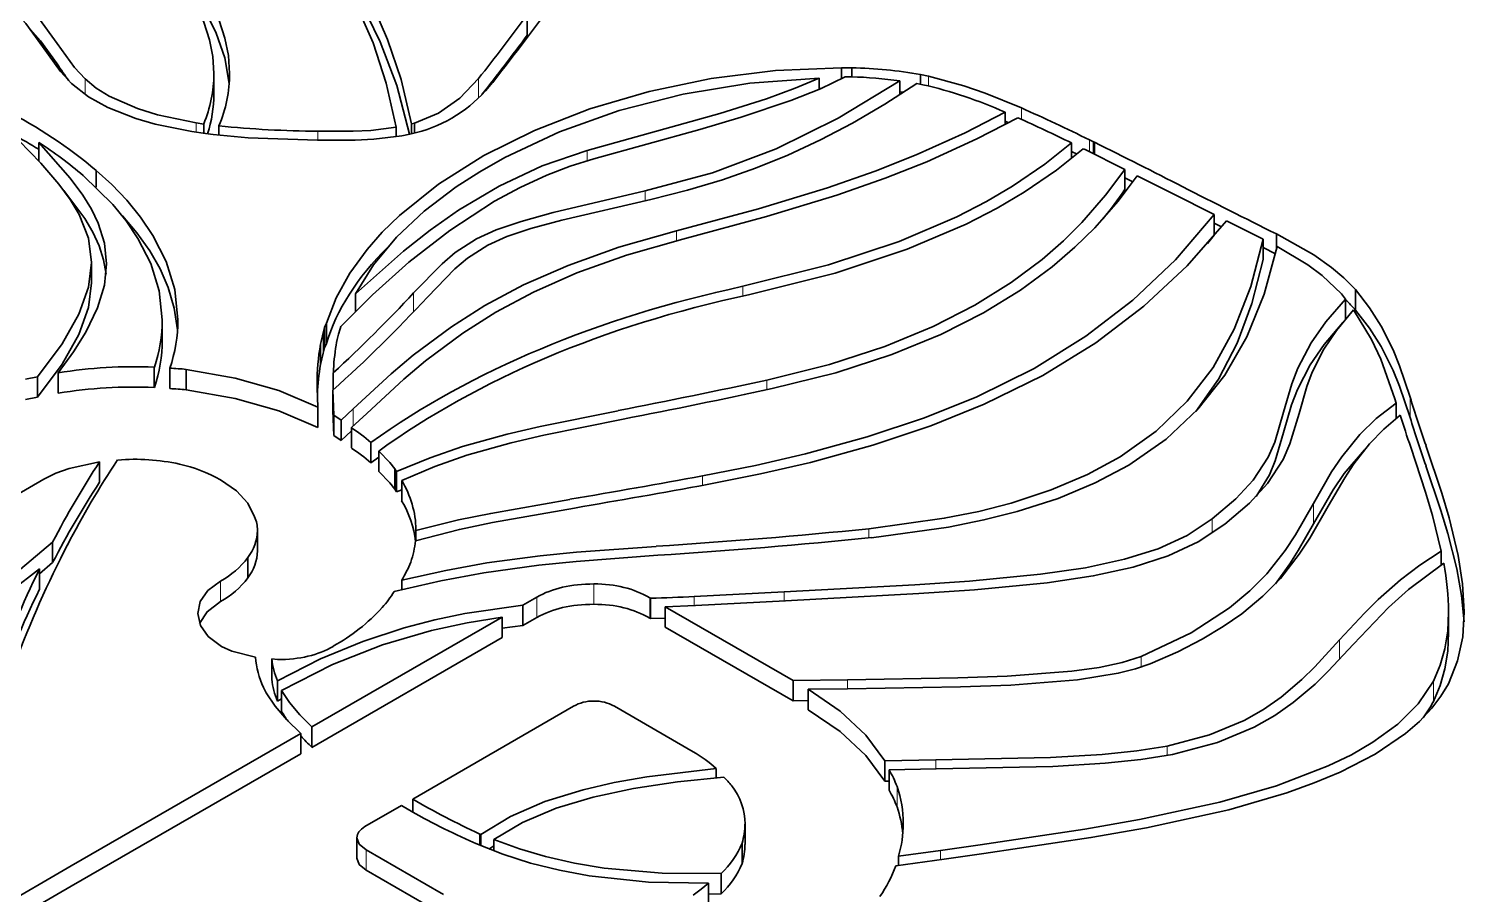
# Model space of a CAD drawing. Extents: x 327 to 941, y 153 to 765.
# Drawn here: x 775.18 to 792.45, y 660.27 to 670.68 of the extents above; entities that cross this region are included whole.
import ezdxf

# ---------------------------------------------------------------- set-up
doc = ezdxf.new("R2010")
doc.units = 0

msp = doc.modelspace()

# ---------------------------------------------------------------- linework, layer by layer
at = {"color": 7, "lineweight": 35, "ltscale": 0.006125}
for p, q in [((781.179, 670.852), (781.179, 670.607)), ((776.787, 667.182), (776.787, 666.938)), ((775.536, 666.545), (775.536, 666.3)), ((778.659, 666.134), (778.659, 665.889)), ((779.064, 665.886), (779.064, 665.641)), ((779.393, 665.604), (779.393, 665.359)), ((776.033, 665.474), (776.033, 665.229)), ((775.312, 664.187), (775.312, 663.942)), ((781.124, 663.749), (781.124, 663.504)), ((792.261, 663.667), (792.261, 663.422)), ((780.876, 663.606), (780.876, 663.361)), ((778.173, 662.842), (778.173, 662.597)), ((778.223, 662.722), (778.223, 662.477)), ((785.48, 661.879), (785.48, 661.634)), ((783.798, 661.117), (783.798, 660.872))]:
    msp.add_line(p, q, dxfattribs=at)
at = {"color": 7, "lineweight": 35, "ltscale": 0.003119}
msp.add_line((785.084, 670.214), (784.959, 670.215), dxfattribs=at)
at = {"color": 7, "lineweight": 35, "ltscale": 0.003317}
msp.add_line((784.959, 670.215), (784.959, 670.083), dxfattribs=at)
at = {"color": 7, "lineweight": 35, "ltscale": 0.002716}
msp.add_line((785.084, 670.214), (785.084, 670.105), dxfattribs=at)
at = {"color": 7, "lineweight": 13, "ltscale": 0.004663}
msp.add_line((775.859, 670.081), (775.859, 669.895), dxfattribs=at)
at = {"color": 7, "lineweight": 35, "ltscale": 0.006123}
for p, q in [((777.409, 670.144), (777.409, 669.899)), ((788.365, 668.991), (788.365, 668.746)), ((789.443, 668.448), (789.443, 668.203)), ((790.029, 668.153), (790.029, 667.908)), ((775.938, 667.874), (775.938, 667.629)), ((791.021, 667.432), (791.021, 667.187)), ((791.141, 667.546), (791.141, 667.301)), ((778.74, 667.092), (778.74, 666.847)), ((778.762, 667.141), (778.762, 666.896)), ((778.763, 667.143), (778.763, 666.899)), ((778.693, 666.889), (778.693, 666.644)), ((776.692, 666.614), (776.692, 666.369)), ((776.879, 666.601), (776.879, 666.356)), ((777.077, 666.587), (777.077, 666.342)), ((775.287, 666.496), (775.287, 666.251)), ((778.841, 666.337), (778.841, 666.092)), ((778.851, 666.037), (778.851, 665.792)), ((778.938, 665.975), (778.938, 665.73)), ((779.298, 665.709), (779.298, 665.464)), ((779.585, 665.392), (779.585, 665.147)), ((779.606, 665.357), (779.606, 665.112)), ((779.669, 665.249), (779.669, 665.004)), ((775.469, 664.508), (775.469, 664.263)), ((777.933, 664.65), (777.933, 664.405)), ((777.817, 664.324), (777.817, 664.079)), ((782.662, 663.834), (782.662, 663.589)), ((782.839, 663.732), (782.839, 663.487)), ((778.104, 663.104), (778.104, 662.859)), ((784.377, 662.844), (784.377, 662.599)), ((784.556, 662.738), (784.556, 662.493)), ((778.589, 662.285), (778.589, 662.04)), ((778.453, 662.207), (778.453, 661.962)), ((785.531, 661.771), (785.531, 661.526)), ((779.13, 660.951), (779.13, 660.706)), ((783.763, 660.888), (783.763, 660.643)), ((783.51, 660.523), (783.51, 660.278)), ((783.36, 660.407), (783.36, 660.162))]:
    msp.add_line(p, q, dxfattribs=at)
at = {"color": 7, "lineweight": 13, "ltscale": 0.005849}
msp.add_line((780.591, 670.085), (780.591, 669.851), dxfattribs=at)
at = {"color": 7, "lineweight": 35, "ltscale": 0.003432}
msp.add_line((784.688, 670.091), (784.688, 669.954), dxfattribs=at)
at = {"color": 7, "lineweight": 35, "ltscale": 0.001866}
msp.add_line((785.004, 670.106), (785.079, 670.105), dxfattribs=at)
at = {"color": 7, "lineweight": 35, "ltscale": 0.004167}
msp.add_line((785.659, 670.057), (785.659, 669.89), dxfattribs=at)
at = {"color": 7, "lineweight": 35, "ltscale": 0.001844}
msp.add_line((785.866, 670.026), (785.938, 670.01), dxfattribs=at)
at = {"color": 7, "lineweight": 35, "ltscale": 0.002444}
msp.add_line((786.003, 670.112), (785.908, 670.132), dxfattribs=at)
at = {"color": 7, "lineweight": 35, "ltscale": 0.002893}
msp.add_line((785.908, 670.132), (785.908, 670.016), dxfattribs=at)
at = {"color": 7, "lineweight": 13, "ltscale": 0.002908}
for p, q in [((786.003, 670.112), (786.003, 669.995)), ((784.06, 666.457), (784.06, 666.341))]:
    msp.add_line(p, q, dxfattribs=at)
at = {"color": 7, "lineweight": 35, "ltscale": 0.000761713}
msp.add_line((784.718, 669.967), (784.688, 669.966), dxfattribs=at)
at = {"color": 7, "lineweight": 35, "ltscale": 0.0012}
msp.add_line((785.707, 669.921), (785.659, 669.927), dxfattribs=at)
at = {"color": 7, "lineweight": 35, "ltscale": 0.003729}
msp.add_line((786.926, 669.68), (786.926, 669.53), dxfattribs=at)
at = {"color": 7, "lineweight": 13, "ltscale": 0.003462}
msp.add_line((787.122, 669.733), (787.122, 669.595), dxfattribs=at)
at = {"color": 7, "lineweight": 35, "ltscale": 0.002322}
msp.add_line((777.286, 669.538), (777.194, 669.552), dxfattribs=at)
at = {"color": 7, "lineweight": 13, "ltscale": 0.002812}
msp.add_line((777.194, 669.552), (777.194, 669.439), dxfattribs=at)
at = {"color": 7, "lineweight": 35, "ltscale": 0.002806}
msp.add_line((777.286, 669.538), (777.286, 669.426), dxfattribs=at)
at = {"color": 7, "lineweight": 35, "ltscale": 0.002774}
msp.add_line((777.47, 669.516), (777.47, 669.405), dxfattribs=at)
at = {"color": 7, "lineweight": 35, "ltscale": 0.002847}
msp.add_line((779.603, 669.5), (779.603, 669.386), dxfattribs=at)
at = {"color": 7, "lineweight": 35, "ltscale": 0.001016}
for p, q in [((779.823, 669.55), (779.784, 669.539)), ((779.606, 665.357), (779.585, 665.392)), ((779.606, 665.112), (779.585, 665.147))]:
    msp.add_line(p, q, dxfattribs=at)
at = {"color": 7, "lineweight": 35, "ltscale": 0.002986}
msp.add_line((779.784, 669.539), (779.784, 669.42), dxfattribs=at)
at = {"color": 7, "lineweight": 35, "ltscale": 0.003001}
msp.add_line((779.823, 669.55), (779.823, 669.43), dxfattribs=at)
at = {"color": 7, "lineweight": 35, "ltscale": 0.001189}
msp.add_line((786.97, 669.554), (786.926, 669.572), dxfattribs=at)
at = {"color": 7, "lineweight": 35, "ltscale": 0.005505}
msp.add_line((775.302, 669.317), (775.302, 669.097), dxfattribs=at)
at = {"color": 7, "lineweight": 35, "ltscale": 0.00416}
msp.add_line((777.144, 669.447), (777.309, 669.423), dxfattribs=at)
at = {"color": 7, "lineweight": 35, "ltscale": 0.00228}
msp.add_line((777.309, 669.423), (777.399, 669.412), dxfattribs=at)
at = {"color": 7, "lineweight": 13, "ltscale": 0.002725}
msp.add_line((778.659, 669.451), (778.659, 669.342), dxfattribs=at)
at = {"color": 7, "lineweight": 35, "ltscale": 0.002449}
msp.add_line((779.67, 669.397), (779.766, 669.416), dxfattribs=at)
at = {"color": 7, "lineweight": 35, "ltscale": 0.003717}
msp.add_line((779.766, 669.416), (779.91, 669.453), dxfattribs=at)
at = {"color": 7, "lineweight": 35, "ltscale": 0.001419}
msp.add_line((787.991, 669.324), (787.94, 669.349), dxfattribs=at)
at = {"color": 7, "lineweight": 13, "ltscale": 0.003589}
msp.add_line((787.94, 669.349), (787.94, 669.206), dxfattribs=at)
at = {"color": 7, "lineweight": 35, "ltscale": 5.3948e-05}
msp.add_line((787.989, 669.323), (787.991, 669.324), dxfattribs=at)
at = {"color": 7, "lineweight": 35, "ltscale": 0.000326467}
msp.add_line((788.002, 669.318), (787.989, 669.323), dxfattribs=at)
at = {"color": 7, "lineweight": 35, "ltscale": 0.003545}
msp.add_line((787.989, 669.323), (787.989, 669.181), dxfattribs=at)
at = {"color": 7, "lineweight": 35, "ltscale": 0.003581}
msp.add_line((788.002, 669.318), (788.002, 669.175), dxfattribs=at)
at = {"color": 7, "lineweight": 13, "ltscale": 0.003026}
msp.add_line((781.901, 669.218), (781.901, 669.097), dxfattribs=at)
at = {"color": 7, "lineweight": 35, "ltscale": 0.004726}
msp.add_line((787.725, 669.311), (787.725, 669.122), dxfattribs=at)
at = {"color": 7, "lineweight": 35, "ltscale": 0.001856}
msp.add_line((787.792, 669.176), (787.725, 669.209), dxfattribs=at)
at = {"color": 7, "lineweight": 35, "ltscale": 0.000562561}
msp.add_line((787.867, 669.239), (787.888, 669.231), dxfattribs=at)
at = {"color": 7, "lineweight": 35, "ltscale": 0.013327}
msp.add_line((787.888, 669.231), (788.365, 668.991), dxfattribs=at)
at = {"color": 7, "lineweight": 35, "ltscale": 0.005069}
msp.add_line((775.994, 668.98), (775.994, 668.777), dxfattribs=at)
at = {"color": 7, "lineweight": 35, "ltscale": 0.002724}
msp.add_line((788.462, 668.843), (788.365, 668.892), dxfattribs=at)
at = {"color": 7, "lineweight": 35, "ltscale": 0.011893}
msp.add_line((788.514, 668.916), (788.938, 668.702), dxfattribs=at)
at = {"color": 7, "lineweight": 13, "ltscale": 0.002907}
msp.add_line((782.597, 668.733), (782.597, 668.617), dxfattribs=at)
at = {"color": 7, "lineweight": 35, "ltscale": 0.014115}
msp.add_line((788.938, 668.702), (789.443, 668.448), dxfattribs=at)
at = {"color": 7, "lineweight": 35, "ltscale": 0.002461}
msp.add_line((789.53, 668.301), (789.442, 668.346), dxfattribs=at)
at = {"color": 7, "lineweight": 35, "ltscale": 0.012332}
msp.add_line((789.589, 668.375), (790.029, 668.153), dxfattribs=at)
at = {"color": 7, "lineweight": 13, "ltscale": 0.002968}
msp.add_line((782.974, 668.254), (782.974, 668.135), dxfattribs=at)
at = {"color": 7, "lineweight": 35, "ltscale": 0.00326}
msp.add_line((789.443, 668.203), (789.361, 668.101), dxfattribs=at)
at = {"color": 7, "lineweight": 35, "ltscale": 0.004826}
msp.add_line((790.19, 668.216), (790.19, 668.023), dxfattribs=at)
at = {"color": 7, "lineweight": 35, "ltscale": 0.004203}
msp.add_line((790.179, 667.977), (790.029, 668.051), dxfattribs=at)
at = {"color": 7, "lineweight": 35, "ltscale": 0.00533}
msp.add_line((779.114, 667.497), (779.114, 667.284), dxfattribs=at)
at = {"color": 7, "lineweight": 13, "ltscale": 0.005673}
msp.add_line((779.812, 667.506), (779.812, 667.279), dxfattribs=at)
at = {"color": 7, "lineweight": 13, "ltscale": 0.002913}
msp.add_line((783.772, 667.586), (783.772, 667.469), dxfattribs=at)
at = {"color": 7, "lineweight": 35, "ltscale": 0.002023}
msp.add_line((790.973, 667.497), (791.021, 667.432), dxfattribs=at)
at = {"color": 7, "lineweight": 35, "ltscale": 0.001701}
for p, q in [((778.74, 667.092), (778.723, 667.026)), ((778.74, 666.847), (778.723, 666.781))]:
    msp.add_line(p, q, dxfattribs=at)
at = {"color": 7, "lineweight": 35, "ltscale": 0.001339}
for p, q in [((778.762, 667.141), (778.74, 667.092)), ((778.762, 666.896), (778.74, 666.847))]:
    msp.add_line(p, q, dxfattribs=at)
at = {"color": 7, "lineweight": 35, "ltscale": 6.77257e-05}
msp.add_line((778.763, 667.143), (778.762, 667.141), dxfattribs=at)
at = {"color": 7, "lineweight": 35, "ltscale": 0.001719}
msp.add_line((778.909, 667.01), (778.926, 667.076), dxfattribs=at)
at = {"color": 7, "lineweight": 35, "ltscale": 0.000659845}
msp.add_line((778.926, 667.076), (778.937, 667.101), dxfattribs=at)
at = {"color": 7, "lineweight": 13, "ltscale": 0.006123}
for p, q in [((778.723, 667.026), (778.723, 666.781)), ((791.798, 666.253), (791.798, 666.008)), ((777.488, 664.039), (777.488, 663.794)), ((781.295, 663.848), (781.295, 663.603)), ((782.652, 663.84), (782.652, 663.595)), ((792.078, 662.837), (792.078, 662.592)), ((779.239, 660.809), (779.239, 660.564))]:
    msp.add_line(p, q, dxfattribs=at)
at = {"color": 7, "lineweight": 35, "ltscale": 0.003639}
for p, q in [((775.287, 666.496), (775.144, 666.468)), ((775.287, 666.251), (775.144, 666.223))]:
    msp.add_line(p, q, dxfattribs=at)
at = {"color": 7, "lineweight": 35, "ltscale": 0.001033}
msp.add_line((778.651, 666.407), (778.651, 666.366), dxfattribs=at)
at = {"color": 7, "lineweight": 35, "ltscale": 0.005115}
msp.add_line((778.845, 666.545), (778.845, 666.341), dxfattribs=at)
at = {"color": 7, "lineweight": 35, "ltscale": 0.005803}
msp.add_line((778.651, 666.366), (778.659, 666.134), dxfattribs=at)
at = {"color": 7, "lineweight": 35, "ltscale": 0.007506}
for p, q in [((778.851, 666.037), (778.841, 666.337)), ((778.851, 665.792), (778.841, 666.092))]:
    msp.add_line(p, q, dxfattribs=at)
at = {"color": 7, "lineweight": 35, "ltscale": 0.001353}
msp.add_line((791.613, 666.234), (791.63, 666.182), dxfattribs=at)
at = {"color": 7, "lineweight": 35, "ltscale": 0.002663}
for p, q in [((778.938, 665.975), (778.851, 666.037)), ((778.938, 665.73), (778.851, 665.792))]:
    msp.add_line(p, q, dxfattribs=at)
at = {"color": 7, "lineweight": 35, "ltscale": 0.005052}
msp.add_line((779.086, 666.112), (778.938, 665.975), dxfattribs=at)
at = {"color": 7, "lineweight": 35, "ltscale": 0.006248}
msp.add_line((779.064, 665.886), (779.247, 666.056), dxfattribs=at)
at = {"color": 7, "lineweight": 13, "ltscale": 0.005128}
msp.add_line((779.086, 666.112), (779.086, 665.907), dxfattribs=at)
at = {"color": 7, "lineweight": 35, "ltscale": 0.004619}
msp.add_line((791.63, 666.182), (791.63, 665.998), dxfattribs=at)
at = {"color": 7, "lineweight": 35, "ltscale": 0.00427}
msp.add_line((779.064, 665.846), (778.938, 665.73), dxfattribs=at)
at = {"color": 7, "lineweight": 35, "ltscale": 0.002884}
msp.add_line((779.393, 665.53), (779.298, 665.464), dxfattribs=at)
at = {"color": 7, "lineweight": 35, "ltscale": 0.150359}
msp.add_line((770.155, 662.258), (775.364, 665.265), dxfattribs=at)
at = {"color": 7, "lineweight": 13, "ltscale": 0.002843}
msp.add_line((783.286, 665.305), (783.286, 665.191), dxfattribs=at)
at = {"color": 7, "lineweight": 35, "ltscale": 0.001721}
msp.add_line((779.669, 665.139), (779.606, 665.112), dxfattribs=at)
at = {"color": 7, "lineweight": 13, "ltscale": 0.006125}
for p, q in [((790.635, 664.975), (790.635, 664.73)), ((781.981, 664.006), (781.981, 663.761)), ((785.627, 661.569), (785.627, 661.324))]:
    msp.add_line(p, q, dxfattribs=at)
at = {"color": 7, "lineweight": 35, "ltscale": 0.000225835}
msp.add_line((779.839, 664.648), (779.839, 664.657), dxfattribs=at)
at = {"color": 7, "lineweight": 13, "ltscale": 0.002745}
msp.add_line((785.286, 664.669), (785.286, 664.559), dxfattribs=at)
at = {"color": 7, "lineweight": 13, "ltscale": 0.004337}
msp.add_line((789.418, 664.788), (789.418, 664.615), dxfattribs=at)
at = {"color": 7, "lineweight": 35, "ltscale": 0.003049}
msp.add_line((779.839, 664.648), (779.839, 664.526), dxfattribs=at)
at = {"color": 7, "lineweight": 35, "ltscale": 0.004674}
msp.add_line((775.562, 664.306), (775.646, 664.473), dxfattribs=at)
at = {"color": 7, "lineweight": 35, "ltscale": 0.00414}
msp.add_line((792.173, 664.401), (792.173, 664.236), dxfattribs=at)
at = {"color": 7, "lineweight": 35, "ltscale": 0.005196}
msp.add_line((775.469, 664.263), (775.312, 664.127), dxfattribs=at)
at = {"color": 7, "lineweight": 35, "ltscale": 0.002916}
msp.add_line((779.668, 664.052), (779.668, 663.936), dxfattribs=at)
at = {"color": 7, "lineweight": 35, "ltscale": 0.004949}
for p, q in [((781.295, 663.848), (781.124, 663.749)), ((781.295, 663.603), (781.124, 663.504))]:
    msp.add_line(p, q, dxfattribs=at)
at = {"color": 7, "lineweight": 35, "ltscale": 0.000283707}
for p, q in [((782.662, 663.834), (782.652, 663.84)), ((782.662, 663.589), (782.652, 663.595))]:
    msp.add_line(p, q, dxfattribs=at)
at = {"color": 7, "lineweight": 35, "ltscale": 0.027114}
msp.add_line((784.269, 663.91), (783.186, 663.854), dxfattribs=at)
at = {"color": 7, "lineweight": 13, "ltscale": 0.002728}
msp.add_line((783.186, 663.854), (783.186, 663.745), dxfattribs=at)
at = {"color": 7, "lineweight": 35, "ltscale": 0.027091}
msp.add_line((783.204, 663.745), (784.286, 663.802), dxfattribs=at)
at = {"color": 7, "lineweight": 13, "ltscale": 0.002724}
msp.add_line((784.269, 663.91), (784.269, 663.801), dxfattribs=at)
at = {"color": 7, "lineweight": 35, "ltscale": 0.009114}
msp.add_line((782.839, 663.732), (783.204, 663.745), dxfattribs=at)
at = {"color": 7, "lineweight": 35, "ltscale": 0.044396}
for p, q in [((784.377, 662.844), (782.839, 663.732)), ((784.377, 662.599), (782.839, 663.487))]:
    msp.add_line(p, q, dxfattribs=at)
at = {"color": 7, "lineweight": 35, "ltscale": 0.066039}
for p, q in [((780.876, 663.606), (778.589, 662.285)), ((780.876, 663.361), (778.589, 662.04))]:
    msp.add_line(p, q, dxfattribs=at)
at = {"color": 7, "lineweight": 35, "ltscale": 0.006232}
msp.add_line((781.124, 663.504), (780.876, 663.475), dxfattribs=at)
at = {"color": 7, "lineweight": 35, "ltscale": 0.004432}
msp.add_line((782.839, 663.595), (782.662, 663.589), dxfattribs=at)
at = {"color": 7, "lineweight": 13, "ltscale": 0.005844}
msp.add_line((790.949, 663.332), (790.949, 663.099), dxfattribs=at)
at = {"color": 7, "lineweight": 35, "ltscale": 0.001736}
msp.add_line((778.104, 663.104), (778.174, 663.097), dxfattribs=at)
at = {"color": 7, "lineweight": 13, "ltscale": 0.003212}
msp.add_line((788.562, 663.132), (788.562, 663.004), dxfattribs=at)
at = {"color": 7, "lineweight": 35, "ltscale": 0.001818}
msp.add_line((778.005, 662.76), (778.039, 662.696), dxfattribs=at)
at = {"color": 7, "lineweight": 35, "ltscale": 0.01629}
msp.add_line((785.029, 662.853), (784.377, 662.844), dxfattribs=at)
at = {"color": 7, "lineweight": 13, "ltscale": 0.002718}
msp.add_line((785.029, 662.853), (785.029, 662.744), dxfattribs=at)
at = {"color": 7, "lineweight": 35, "ltscale": 0.001429}
msp.add_line((778.223, 662.625), (778.173, 662.597), dxfattribs=at)
at = {"color": 7, "lineweight": 35, "ltscale": 0.004482}
msp.add_line((784.557, 662.602), (784.377, 662.599), dxfattribs=at)
at = {"color": 7, "lineweight": 35, "ltscale": 0.011923}
msp.add_line((784.556, 662.738), (785.032, 662.744), dxfattribs=at)
at = {"color": 7, "lineweight": 35, "ltscale": 0.055804}
msp.add_line((779.801, 661.418), (781.734, 662.534), dxfattribs=at)
at = {"color": 7, "lineweight": 35, "ltscale": 0.027301}
msp.add_line((782.227, 662.534), (783.173, 661.988), dxfattribs=at)
at = {"color": 7, "lineweight": 35, "ltscale": 0.079643}
for p, q in [((778.453, 662.207), (775.694, 660.614)), ((778.453, 661.962), (775.694, 660.369))]:
    msp.add_line(p, q, dxfattribs=at)
at = {"color": 7, "lineweight": 13, "ltscale": 0.002872}
msp.add_line((788.877, 662.056), (788.877, 661.941), dxfattribs=at)
at = {"color": 7, "lineweight": 35, "ltscale": 0.002745}
msp.add_line((783.452, 661.785), (783.452, 661.676), dxfattribs=at)
at = {"color": 7, "lineweight": 35, "ltscale": 0.015293}
msp.add_line((786.092, 661.889), (785.48, 661.879), dxfattribs=at)
at = {"color": 7, "lineweight": 35, "ltscale": 0.014133}
msp.add_line((785.531, 661.771), (786.096, 661.78), dxfattribs=at)
at = {"color": 7, "lineweight": 13, "ltscale": 0.002722}
msp.add_line((786.092, 661.889), (786.092, 661.78), dxfattribs=at)
at = {"color": 7, "lineweight": 35, "ltscale": 0.00128}
msp.add_line((785.531, 661.635), (785.48, 661.634), dxfattribs=at)
at = {"color": 7, "lineweight": 35, "ltscale": 0.003949}
msp.add_line((779.801, 661.418), (779.801, 661.26), dxfattribs=at)
at = {"color": 7, "lineweight": 35, "ltscale": 0.012655}
msp.add_line((779.225, 661.086), (779.664, 661.339), dxfattribs=at)
at = {"color": 7, "lineweight": 35, "ltscale": 0.000588588}
msp.add_line((779.664, 661.339), (779.684, 661.327), dxfattribs=at)
at = {"color": 7, "lineweight": 35, "ltscale": 0.002039}
msp.add_line((780.486, 660.915), (780.56, 660.882), dxfattribs=at)
at = {"color": 7, "lineweight": 13, "ltscale": 0.003423}
msp.add_line((780.602, 661.001), (780.602, 660.864), dxfattribs=at)
at = {"color": 7, "lineweight": 35, "ltscale": 0.000471921}
msp.add_line((780.619, 660.993), (780.602, 661.001), dxfattribs=at)
at = {"color": 7, "lineweight": 35, "ltscale": 0.00341}
msp.add_line((780.619, 660.993), (780.619, 660.857), dxfattribs=at)
at = {"color": 7, "lineweight": 35, "ltscale": 0.003458}
msp.add_line((780.777, 660.932), (780.777, 660.794), dxfattribs=at)
at = {"color": 7, "lineweight": 35, "ltscale": 0.012054}
msp.add_line((786.627, 660.868), (786.149, 660.801), dxfattribs=at)
at = {"color": 7, "lineweight": 35, "ltscale": 0.026115}
msp.add_line((780.144, 660.287), (779.239, 660.809), dxfattribs=at)
at = {"color": 7, "lineweight": 35, "ltscale": 0.001751}
msp.add_line((780.777, 660.854), (780.718, 660.816), dxfattribs=at)
at = {"color": 7, "lineweight": 35, "ltscale": 0.014724}
msp.add_line((785.612, 660.613), (786.195, 660.695), dxfattribs=at)
at = {"color": 7, "lineweight": 35, "ltscale": 0.012742}
msp.add_line((786.149, 660.801), (785.645, 660.73), dxfattribs=at)
at = {"color": 7, "lineweight": 35, "ltscale": 0.002794}
msp.add_line((785.645, 660.73), (785.645, 660.618), dxfattribs=at)
at = {"color": 7, "lineweight": 13, "ltscale": 0.002792}
msp.add_line((786.149, 660.801), (786.149, 660.689), dxfattribs=at)
at = {"color": 7, "lineweight": 35, "ltscale": 0.012038}
msp.add_line((786.195, 660.695), (786.671, 660.763), dxfattribs=at)
at = {"color": 7, "lineweight": 35, "ltscale": 0.036853}
for p, q in [((775.694, 660.614), (774.418, 659.877)), ((775.694, 660.369), (774.418, 659.632))]:
    msp.add_line(p, q, dxfattribs=at)
at = {"color": 7, "lineweight": 35, "ltscale": 0.026116}
msp.add_line((780.144, 660.042), (779.239, 660.564), dxfattribs=at)
at = {"color": 7, "lineweight": 35, "ltscale": 0.000395188}
msp.add_line((780.158, 660.279), (780.144, 660.287), dxfattribs=at)
at = {"color": 7, "lineweight": 35, "ltscale": 0.000396508}
msp.add_line((780.171, 660.271), (780.158, 660.279), dxfattribs=at)
at = {"color": 7, "lineweight": 35, "ltscale": 0.003755}
msp.add_line((783.51, 660.278), (783.36, 660.274), dxfattribs=at)
at = {"color": 7, "lineweight": 35}
for points in [[(779.784, 669.539), (779.66, 670.072), (779.499, 670.555), (779.308, 670.992), (779.091, 671.39), (778.855, 671.753), (778.518, 672.193), (778.285, 672.464), (777.818, 672.966)], [(777.653, 672.914), (778.118, 672.414), (778.349, 672.145), (778.685, 671.707), (778.92, 671.345), (779.134, 670.949), (779.324, 670.513), (779.482, 670.031), (779.603, 669.5)], [(775.992, 672.508), (776.403, 672.064), (776.6, 671.839), (776.871, 671.497), (777.049, 671.237), (777.197, 670.971), (777.288, 670.763), (777.355, 670.552), (777.395, 670.35), (777.409, 670.144)], [(777.597, 670.147), (777.583, 670.361), (777.542, 670.571), (777.474, 670.785), (777.382, 670.995), (777.232, 671.266), (777.051, 671.531), (776.776, 671.88), (776.576, 672.108), (776.158, 672.56)], [(779.76, 669.415), (779.608, 670.001), (779.411, 670.526), (779.183, 670.986), (778.928, 671.402), (778.641, 671.795), (778.341, 672.155)], [(777.593, 670.025), (777.54, 670.333), (777.436, 670.633), (777.33, 670.851), (777.203, 671.066), (777.037, 671.306), (776.653, 671.776)], [(775.023, 670.882), (775.145, 670.749), (775.346, 670.469)], [(775.522, 670.508), (775.312, 670.799), (775.183, 670.94)], [(775.522, 670.263), (775.324, 670.54), (775.203, 670.675)], [(775.346, 670.469), (775.563, 670.169), (775.698, 670.024)], [(775.859, 670.081), (775.731, 670.219), (775.522, 670.508)], [(784.959, 670.215), (784.166, 670.181), (783.391, 670.084), (782.643, 669.929), (781.932, 669.719), (781.267, 669.461), (780.657, 669.158), (780.111, 668.815), (779.64, 668.438), (779.435, 668.237), (779.252, 668.03), (779.044, 667.744), (778.88, 667.448), (778.763, 667.143)], [(775.698, 670.024), (775.9, 669.867), (776.133, 669.738), (776.472, 669.605), (776.704, 669.538), (777.144, 669.447)], [(777.194, 669.552), (776.732, 669.649), (776.491, 669.724), (776.148, 669.875), (775.994, 669.971), (775.859, 670.081)], [(779.114, 667.497), (779.329, 667.845), (779.606, 668.176), (779.939, 668.49), (780.324, 668.783), (780.607, 668.965), (780.91, 669.137), (781.567, 669.444), (782.285, 669.699), (783.052, 669.896), (783.857, 670.028), (784.688, 670.091)], [(780.591, 670.085), (780.366, 669.848), (780.11, 669.67), (779.823, 669.55)], [(784.688, 670.091), (784.4, 669.968), (784.057, 669.843), (783.494, 669.664), (781.901, 669.218)], [(781.98, 669.12), (783.255, 669.472), (783.751, 669.62), (784.349, 669.82), (784.706, 669.962), (785.004, 670.106)], [(785.659, 670.057), (784.918, 669.607), (784.174, 669.241), (783.407, 668.953), (782.597, 668.733)], [(782.665, 668.632), (783.104, 668.741), (783.527, 668.867), (783.925, 669.006), (784.314, 669.165), (784.705, 669.346), (785.091, 669.55), (785.478, 669.776), (785.866, 670.026)], [(787.122, 669.733), (786.686, 669.911), (786.429, 669.999), (786.003, 670.112)], [(786.926, 669.68), (786.446, 669.431), (785.857, 669.166), (785.363, 668.972), (784.788, 668.771), (783.961, 668.517), (782.974, 668.254)], [(774.795, 669.612), (775.329, 669.068), (775.545, 668.816), (775.68, 668.632), (775.789, 668.448), (775.899, 668.167), (775.938, 667.874)], [(779.603, 669.5), (779.296, 669.462), (779.084, 669.451), (778.659, 669.451)], [(783.049, 668.154), (784.058, 668.424), (784.902, 668.683), (785.484, 668.888), (785.983, 669.085), (786.588, 669.358), (787.08, 669.614)], [(776.119, 667.857), (776.093, 668.104), (776.018, 668.344), (775.937, 668.513), (775.833, 668.683), (775.682, 668.888), (775.302, 669.317)], [(777.399, 669.412), (777.82, 669.373), (778.654, 669.342)], [(778.654, 669.342), (779.107, 669.343), (779.334, 669.355), (779.67, 669.397)], [(781.901, 669.218), (781.356, 669.034), (780.839, 668.789), (780.353, 668.5), (780.01, 668.261), (779.689, 668.01), (779.114, 667.497)], [(787.725, 669.311), (787.404, 669.057), (787.016, 668.792), (786.703, 668.607), (786.346, 668.423), (785.651, 668.126), (784.801, 667.844), (783.772, 667.586)], [(783.839, 667.484), (784.884, 667.746), (785.749, 668.033), (786.457, 668.334), (786.83, 668.526), (787.155, 668.718), (787.544, 668.984), (787.867, 669.239)], [(776.976, 667.184), (776.938, 667.546), (776.833, 667.885), (776.674, 668.199), (776.526, 668.417), (776.36, 668.621), (776.181, 668.809), (775.994, 668.98)], [(778.937, 667.101), (779.316, 667.482), (779.754, 667.876), (780.246, 668.259), (780.785, 668.609), (781.093, 668.776), (781.412, 668.924), (781.693, 669.031), (781.98, 669.12)], [(788.365, 668.991), (788.135, 668.682), (787.851, 668.355), (787.628, 668.133), (787.372, 667.91), (787, 667.632), (786.564, 667.361), (786.059, 667.103), (785.478, 666.863), (784.813, 666.646), (784.06, 666.457)], [(775.838, 668.919), (776.192, 668.572), (776.352, 668.375), (776.495, 668.163), (776.65, 667.86), (776.751, 667.532), (776.787, 667.182)], [(784.126, 666.355), (784.889, 666.546), (785.563, 666.765), (786.154, 667.007), (786.668, 667.267), (787.112, 667.54), (787.493, 667.82), (787.766, 668.056), (788.004, 668.29), (788.285, 668.611), (788.514, 668.916)], [(776.113, 667.734), (776.083, 667.904), (776.029, 668.071), (775.954, 668.237), (775.857, 668.402), (775.605, 668.738)], [(782.597, 668.733), (781.489, 668.474), (781.104, 668.367), (780.804, 668.265), (780.566, 668.157), (780.31, 667.992), (780.154, 667.858), (779.812, 667.506)], [(779.977, 667.454), (780.309, 667.795), (780.459, 667.924), (780.705, 668.082), (780.933, 668.184), (781.222, 668.281), (781.593, 668.383), (782.665, 668.632)], [(776.971, 667.061), (776.933, 667.323), (776.859, 667.572), (776.761, 667.798), (776.638, 668.011), (776.482, 668.23), (776.308, 668.433)], [(789.443, 668.448), (788.975, 667.906), (788.463, 667.42), (787.899, 666.985), (787.275, 666.598), (786.585, 666.256), (785.955, 666.002), (785.269, 665.774), (784.524, 665.57), (783.924, 665.432), (783.286, 665.305)], [(783.344, 665.202), (783.982, 665.329), (784.585, 665.468), (785.337, 665.675), (786.032, 665.908), (786.674, 666.167), (787.379, 666.515), (788.017, 666.907), (788.594, 667.346), (789.116, 667.834), (789.589, 668.375)], [(782.974, 668.254), (782.279, 668.057), (781.669, 667.838), (781.135, 667.602), (780.67, 667.354), (780.266, 667.099), (779.806, 666.757), (779.541, 666.534), (779.086, 666.112)], [(779.247, 666.056), (779.694, 666.469), (779.953, 666.689), (780.404, 667.024), (780.799, 667.273), (781.254, 667.516), (781.775, 667.747), (782.371, 667.962), (783.049, 668.154)], [(790.029, 668.153), (789.883, 667.584), (789.683, 667.071), (789.429, 666.611), (789.117, 666.203), (788.744, 665.845), (788.31, 665.535), (787.916, 665.321), (787.48, 665.136), (787, 664.979), (786.61, 664.879), (786.195, 664.795), (785.286, 664.669)], [(791.141, 667.546), (791.002, 667.687), (790.851, 667.813), (790.638, 667.964), (790.19, 668.216)], [(785.318, 664.562), (786.247, 664.69), (786.672, 664.776), (787.071, 664.876), (787.563, 665.035), (788.01, 665.221), (788.415, 665.436), (788.862, 665.748), (789.246, 666.108), (789.57, 666.517), (789.835, 666.979), (790.044, 667.493), (790.199, 668.063)], [(790.199, 668.063), (790.566, 667.845), (790.739, 667.718), (790.973, 667.497)], [(775.938, 667.874), (775.9, 667.576), (775.784, 667.252), (775.582, 666.895), (775.287, 666.496)], [(775.536, 666.545), (775.72, 666.797), (775.868, 667.033), (776.01, 667.326), (776.092, 667.599), (776.119, 667.857)], [(790.029, 667.908), (789.896, 667.381), (789.718, 666.902), (789.493, 666.468), (789.22, 666.079)], [(775.938, 667.629), (775.9, 667.331), (775.784, 667.007), (775.582, 666.65), (775.287, 666.251)], [(791.021, 667.432), (790.785, 667.157), (790.608, 666.905), (790.447, 666.601), (790.375, 666.414), (790.275, 666.072)], [(791.798, 666.253), (791.671, 666.63), (791.593, 666.82), (791.45, 667.107), (791.31, 667.328), (791.141, 667.546)], [(790.462, 666.056), (790.555, 666.381), (790.621, 666.553), (790.762, 666.83), (790.914, 667.056), (791.117, 667.303)], [(791.117, 667.303), (791.332, 666.948), (791.444, 666.709), (791.613, 666.234)], [(791.798, 666.008), (791.671, 666.385), (791.593, 666.575), (791.45, 666.862), (791.31, 667.083), (791.141, 667.301)], [(790.989, 667.152), (790.764, 666.885), (790.596, 666.641), (790.442, 666.344), (790.372, 666.162), (790.275, 665.827)], [(778.659, 666.134), (778.19, 666.332), (777.663, 666.483), (777.077, 666.587)], [(778.659, 665.889), (778.19, 666.087), (777.663, 666.238), (777.077, 666.342)], [(782.271, 666.09), (781.332, 665.899), (780.938, 665.808), (780.4, 665.659), (780.009, 665.523), (779.606, 665.357)], [(790.275, 666.072), (790.169, 665.711), (790.09, 665.532), (789.909, 665.254), (789.702, 665.03), (789.418, 664.788)], [(789.57, 664.723), (789.866, 664.977), (790.081, 665.212), (790.271, 665.504), (790.353, 665.69), (790.462, 666.056)], [(791.63, 666.182), (791.39, 665.996), (791.192, 665.803), (790.975, 665.536), (790.853, 665.353), (790.635, 664.975)], [(779.669, 665.249), (780.068, 665.417), (780.453, 665.553), (780.985, 665.703), (781.378, 665.794), (782.332, 665.988)], [(790.814, 664.941), (791.013, 665.284), (791.122, 665.45), (791.311, 665.692), (791.48, 665.867), (791.678, 666.036)], [(790.275, 665.827), (790.176, 665.486), (790.105, 665.317), (789.945, 665.056)], [(779.585, 665.392), (779.527, 665.465), (779.393, 665.604)], [(791.249, 665.618), (791.006, 665.333), (790.871, 665.136), (790.635, 664.73)], [(791.805, 665.651), (791.984, 665.111), (792.067, 664.829), (792.173, 664.401)], [(792.45, 663.672), (792.43, 664.006), (792.378, 664.346), (792.269, 664.8), (792.18, 665.099), (791.989, 665.672)], [(775.364, 665.265), (775.509, 665.337), (775.67, 665.395), (776.033, 665.474)], [(779.585, 665.147), (779.527, 665.22), (779.393, 665.359)], [(792.447, 663.551), (792.417, 663.867), (792.36, 664.186), (792.253, 664.612), (792.169, 664.891), (791.989, 665.427)], [(777.488, 665.257), (777.68, 665.124), (777.817, 664.976), (777.899, 664.814)], [(781.692, 665.023), (780.74, 664.855), (780.353, 664.776), (779.839, 664.648)], [(779.835, 664.525), (780.363, 664.662), (780.76, 664.744), (781.745, 664.919)], [(790.635, 664.975), (790.419, 664.598), (790.295, 664.41), (790.075, 664.129), (789.872, 663.921), (789.627, 663.717), (789.164, 663.418), (788.562, 663.132)], [(788.671, 663.044), (789.003, 663.19), (789.295, 663.34), (789.551, 663.492), (789.775, 663.648), (790.028, 663.859), (790.238, 664.073), (790.465, 664.362), (790.592, 664.555), (790.814, 664.941)], [(789.418, 664.788), (789.115, 664.59), (788.766, 664.43), (788.362, 664.302), (787.893, 664.201), (787.352, 664.122), (786.5, 664.041), (785.839, 663.996), (784.269, 663.91)], [(784.286, 663.802), (785.887, 663.889), (786.56, 663.936), (787.431, 664.02), (787.986, 664.103), (788.468, 664.209), (788.886, 664.344), (789.25, 664.513), (789.57, 664.723)], [(790.635, 664.73), (790.452, 664.409), (790.352, 664.248), (790.178, 664.008)], [(775.469, 664.508), (775.084, 664.182), (774.719, 663.896), (774.366, 663.644), (774.018, 663.42), (773.548, 663.158), (773.054, 662.924), (772.327, 662.634), (771.78, 662.441), (770.479, 662.012)], [(779.579, 663.913), (780.14, 664.043), (780.657, 664.14), (781.318, 664.232), (781.765, 664.276), (782.751, 664.35)], [(782.729, 664.458), (781.77, 664.386), (781.334, 664.343), (780.694, 664.258), (780.199, 664.169), (779.668, 664.052)], [(792.173, 664.401), (791.913, 664.231), (791.682, 664.056), (791.412, 663.817), (791.249, 663.655), (790.949, 663.332)], [(770.571, 661.917), (771.808, 662.325), (772.334, 662.51), (773.037, 662.785), (773.514, 663.002), (773.965, 663.24), (774.626, 663.66), (775.312, 664.187)], [(791.117, 663.282), (791.537, 663.723), (791.778, 663.94), (792.203, 664.255)], [(777.488, 664.039), (777.336, 663.925), (777.244, 663.796), (777.214, 663.651)], [(777.488, 663.794), (777.327, 663.671), (777.236, 663.53)], [(777.214, 663.651), (777.246, 663.505), (777.342, 663.373), (777.502, 663.255)], [(781.124, 663.749), (780.426, 663.649), (780.065, 663.574), (779.698, 663.478), (779.199, 663.315), (778.69, 663.105), (778.173, 662.842)], [(792.261, 663.667), (792.25, 663.443), (792.217, 663.227), (792.161, 663.027), (792.078, 662.837)], [(792.258, 662.806), (792.369, 663.079), (792.431, 663.369), (792.45, 663.672)], [(778.223, 662.722), (778.836, 663.036), (779.438, 663.273), (780.026, 663.445), (780.456, 663.538), (780.876, 663.606)], [(790.949, 663.332), (790.65, 663.01), (790.496, 662.857), (790.246, 662.644), (790.036, 662.497), (789.801, 662.363), (789.385, 662.191), (788.877, 662.056)], [(788.939, 661.953), (789.48, 662.097), (789.922, 662.282), (790.172, 662.424), (790.393, 662.578), (790.655, 662.8), (790.814, 662.957), (791.117, 663.282)], [(792.261, 663.422), (792.25, 663.198), (792.217, 662.983), (792.161, 662.783), (792.078, 662.592)], [(777.502, 663.255), (777.626, 663.197), (777.91, 663.125)], [(788.562, 663.132), (788.335, 663.059), (788.056, 663.001), (787.729, 662.955), (786.952, 662.897), (786.357, 662.875), (785.029, 662.853)], [(785.032, 662.744), (786.388, 662.767), (786.997, 662.79), (787.797, 662.853), (788.288, 662.931), (788.494, 662.983), (788.671, 663.044)], [(792.078, 662.837), (791.896, 662.565), (791.651, 662.32), (791.351, 662.101), (791.095, 661.952), (790.814, 661.816), (790.192, 661.579), (789.508, 661.382), (788.542, 661.171), (787.887, 661.056), (786.627, 660.868)], [(786.671, 660.763), (787.959, 660.955), (788.629, 661.073), (789.618, 661.29), (790.317, 661.494), (790.645, 661.612), (790.955, 661.741), (791.378, 661.958), (791.743, 662.206), (791.912, 662.353), (792.06, 662.511), (792.168, 662.655), (792.258, 662.806)], [(778.039, 662.696), (778.146, 662.534), (778.286, 662.372), (778.453, 662.207)], [(778.589, 662.285), (778.443, 662.433), (778.319, 662.578), (778.223, 662.722)], [(785.48, 661.879), (785.251, 662.188), (784.943, 662.474), (784.556, 662.738)], [(785.48, 661.634), (785.251, 661.943), (784.943, 662.229), (784.556, 662.493)], [(788.877, 662.056), (788.509, 661.997), (788.092, 661.954), (787.474, 661.919), (786.092, 661.889)], [(786.096, 661.78), (787.5, 661.811), (788.131, 661.848), (788.559, 661.892), (788.939, 661.953)], [(783.452, 661.785), (782.618, 661.686), (782.225, 661.616), (781.852, 661.53), (781.391, 661.388), (780.977, 661.21), (780.619, 660.993)], [(780.777, 660.932), (781.123, 661.138), (781.525, 661.307), (781.97, 661.441), (782.456, 661.545), (782.986, 661.626), (783.543, 661.683)], [(779.239, 660.809), (779.157, 660.876), (779.13, 660.951)], [(780.56, 660.882), (780.886, 660.754), (781.217, 660.648), (781.568, 660.561), (781.924, 660.495), (782.635, 660.42), (783.36, 660.407)], [(783.51, 660.523), (782.8, 660.525), (782.105, 660.586), (781.747, 660.645), (781.396, 660.726), (781.084, 660.819), (780.777, 660.932)], [(779.239, 660.564), (779.157, 660.631), (779.13, 660.706)], [(783.36, 660.407), (783.271, 660.333), (783.173, 660.263)]]:
    msp.add_lwpolyline(points, dxfattribs=at)
for centre, radius, start, end in [((757.686, 688.217), 29.214, 321.6346, 323.5298), ((755.352, 690.084), 32.365, 321.7316, 323.4468), ((756.039, 689.223), 31.282, 321.8321, 323.4797), ((779.368, 672.779), 4.596, 213.1936, 216.3343), ((785.016, 665.301), 4.913, 79.5405, 89.2019), ((775.821, 670.151), 1.588, 337.3143, 359.7511), ((775.938, 670.155), 1.66, 337.3535, 359.7223), ((779.424, 671.071), 1.689, 286.7166, 322.3627), ((784.963, 665.276), 4.831, 81.7127, 88.6282), ((784.807, 665.008), 5.129, 65.5978, 77.2617), ((775.853, 669.902), 1.556, 341.9779, 359.905), ((772.349, 664.664), 5.649, 49.8238, 63.1166), ((777.096, 647.335), 24.539, 63.7756, 65.8851), ((778.717, 681.688), 12.236, 264.1477, 269.7285), ((777.385, 648.097), 23.6, 64.0143, 65.7427), ((772.424, 664.544), 5.503, 58.4732, 62.0643), ((747.302, 587.215), 91.637, 62.88887, 63.63182), ((772.194, 664.572), 5.673, 50.0287, 56.7773), ((783.709, 671.957), 5.655, 321.0258, 325.4066), ((829.618, 747.873), 88.881, 242.85242, 243.6657), ((767.382, 679.123), 17.169, 311.8668, 317.188), ((766.789, 679.641), 17.8, 312.6311, 317.0204), ((789.666, 665.979), 1.981, 41.8698, 46.8431), ((774.997, 667.19), 1.791, 341.2112, 359.7437), ((775.122, 667.192), 1.854, 341.3914, 359.7486), ((774.997, 666.946), 1.791, 341.2112, 359.7437), ((779.974, 666.67), 1.3, 164.113, 170.2894), ((779.777, 666.746), 0.907, 163.1256, 171.5988), ((781.098, 666.442), 2.447, 169.4728, 180.8333), ((779.974, 666.425), 1.3, 164.113, 170.2894), ((781.051, 666.483), 2.206, 169.665, 178.3907), ((776.436, 661.128), 5.491, 87.3215, 99.433), ((776.744, 663.085), 3.518, 84.5764, 87.8084), ((780.875, 666.225), 2.222, 169.1135, 178.273), ((763.155, 763.907), 99.667, 281.05751, 282.10711), ((776.436, 660.883), 5.491, 87.3215, 99.433), ((776.744, 662.84), 3.518, 84.5764, 87.8084), ((763.058, 764.785), 100.659, 281.03866, 282.08093), ((806.344, 670.741), 15.223, 197.1488, 199.45), ((777.785, 663.936), 2.331, 49.5128, 56.7519), ((810.123, 671.898), 19.354, 197.6317, 198.8315), ((806.344, 670.496), 15.223, 197.1488, 199.45), ((777.785, 663.691), 2.331, 49.5128, 56.7519), ((785.372, 659.371), 11.156, 146.835, 152.5798), ((785.117, 659.583), 10.658, 146.2897, 152.6915), ((776.459, 662.982), 2.523, 77.7342, 94.7125), ((776.643, 663.799), 1.685, 59.9093, 77.9669), ((785.372, 659.126), 11.156, 146.835, 152.5798), ((778.669, 664.639), 1.171, 0.8911, 31.4077), ((762.279, 779.874), 116.479, 279.59358, 280.39025), ((761.791, 782.578), 119.339, 279.62538, 280.40461), ((778.634, 664.381), 1.207, 6.3466, 31.0873), ((777.511, 664.649), 0.422, 0.1086, 23.0774), ((777.848, 739.471), 75.171, 273.72242, 275.67817), ((777.35, 664.676), 0.585, 322.9517, 357.3741), ((778.654, 664.657), 1.188, 340.9134, 353.6572), ((778.009, 737.635), 73.437, 273.70182, 275.7117), ((776.971, 664.971), 1.066, 299.0341, 322.5913), ((777.35, 664.431), 0.585, 322.9517, 357.3741), ((786.255, 658.835), 12.182, 153.94, 160.4642), ((786.212, 658.945), 11.923, 153.2803, 160.7702), ((778.322, 664.871), 1.576, 328.6819, 337.4805), ((788.895, 663.634), 3.366, 0.554, 10.6341), ((776.971, 664.726), 1.066, 299.0341, 322.5913), ((786.255, 658.59), 12.182, 153.94, 160.4642), ((777.978, 664.967), 1.916, 319.4761, 326.6526), ((782.188, 684.165), 20.336, 271.3365, 272.8146), ((777.691, 665.324), 2.368, 299.1516, 317.4217), ((778.91, 663.189), 1.001, 183.6355, 205.3384), ((779.046, 663.21), 0.947, 186.3979, 202.8519), ((779.046, 662.965), 0.947, 186.3979, 202.8519), ((781.972, 662.113), 0.484, 89.0268, 119.5022), ((781.989, 662.114), 0.483, 60.4229, 91.0004), ((790.757, 663.283), 1.491, 323.508, 332.3881), ((779.244, 663.058), 1.176, 209.6495, 216.7294), ((781, 664.58), 3.502, 223.3349, 226.4821), ((782.368, 660.588), 1.615, 47.8489, 60.1076), ((784.256, 661.038), 1.47, 21.1636, 29.8991), ((782.917, 661.016), 0.914, 37.8578, 46.8563), ((783.021, 661.104), 0.778, 0.9441, 37.3788), ((784.32, 661.119), 1.382, 0.1573, 18.9845), ((784.259, 668.985), 8.782, 239.4966, 245.3897), ((784.256, 660.793), 1.47, 21.1636, 29.8991), ((784.204, 669.148), 9.033, 239.9754, 245.6968), ((784.296, 660.869), 1.406, 5.3772, 18.8809), ((783.002, 661.122), 0.795, 342.9163, 359.6509), ((784.277, 661.129), 1.424, 343.7249, 359.772), ((782.734, 661.333), 1.122, 313.7751, 336.6049), ((783.002, 660.877), 0.795, 342.9163, 359.6509), ((782.734, 661.088), 1.122, 313.7751, 336.6049), ((784.031, 661.202), 1.686, 325.5265, 339.5836)]:
    msp.add_arc(centre, radius, start, end, dxfattribs=at)
for centre, major_axis, ratio, start_param, end_param in [((785.367, 666.63), (6.685, 0.398), 0.522748, 2.609896, 2.951637), ((811.598, 638.803), (34.283, -24.956), 0.442321, 2.765215, 2.994813), ((811.264, 639.415), (33.778, -24.29), 0.440286, 2.762652, 2.996132), ((803.913, 638.078), (22.771, -25.659), 0.16347, 2.997482, 3.108089), ((757.183, 620.22), (-25.474, -43.617), 0.150878, 3.142348, 3.229567), ((803.913, 637.833), (22.771, -25.659), 0.16347, 2.997482, 3.108089), ((757.183, 619.975), (-25.474, -43.617), 0.150878, 3.142348, 3.229567), ((746.071, 704.648), (32.895, -41.311), 0.135759, 6.175594, 6.262828), ((799.682, 655.81), (20.549, -5.172), 0.075337, 3.063921, 3.160382)]:
    msp.add_ellipse(centre, major_axis=major_axis, ratio=ratio, start_param=start_param, end_param=end_param, dxfattribs=at)

doc.saveas('drawing.dxf')
